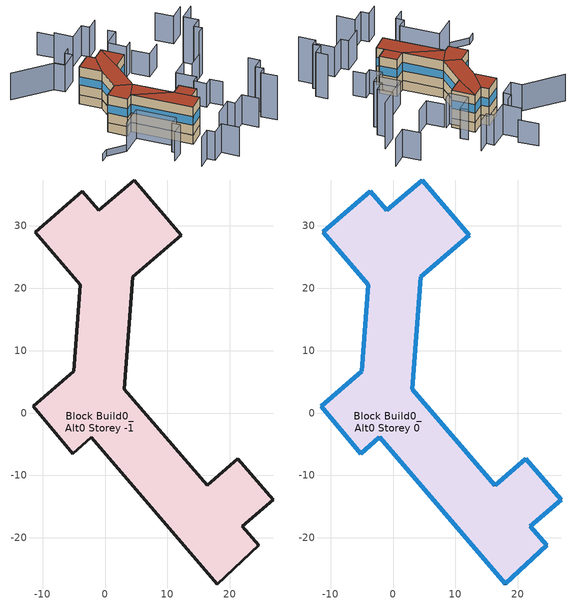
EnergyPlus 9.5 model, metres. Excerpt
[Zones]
Block Build0_Alt0 Storey -1
 floor ground (Project Basement Floor): 12.24,28.51 4.44,21.82 3.1,3.81 16.35,-11.59 21.28,-7.3 26.96,-13.94 22.01,-18.17 24.63,-21.21 17.98,-27.42 -2.18,-3.85 -5.18,-6.5 -11.51,1.11 -5.02,6.69 -3.98,20.54 -11.23,29.02 -3.63,35.52 -1.03,32.48 4.67,37.36 z-5
 wall ground (Project Basement Wall): 3.1,3.81 4.44,21.82 12.24,28.51 4.67,37.36 -1.03,32.48 -3.63,35.52 -11.23,29.02 -3.98,20.54 -5.02,6.69 -11.51,1.11 -5.18,-6.5 -2.18,-3.85 17.98,-27.42 24.63,-21.21 22.01,-18.17 26.96,-13.94 21.28,-7.3 16.35,-11.59 3.1,3.81 z-5:0
Block Build0_Alt0 Storey 0
 floor to Block Build0_Alt0 Storey -1 (Project Heated1rstFloor): 12.24,28.51 4.44,21.82 3.1,3.81 16.35,-11.59 21.28,-7.3 26.96,-13.94 22.01,-18.17 24.63,-21.21 17.98,-27.42 -2.18,-3.85 -5.18,-6.5 -11.51,1.11 -5.02,6.69 -3.98,20.54 -11.23,29.02 -3.63,35.52 -1.03,32.48 4.67,37.36 z0
 wall outside (Project Wall): 3.1,3.81 4.44,21.82 12.24,28.51 4.67,37.36 -1.03,32.48 -3.63,35.52 -11.23,29.02 -3.98,20.54 -5.02,6.69 -11.51,1.11 -5.18,-6.5 -2.18,-3.85 17.98,-27.42 24.63,-21.21 22.01,-18.17 26.96,-13.94 21.28,-7.3 16.35,-11.59 3.1,3.81 z0:15
 window (Project External Window): 3.1,3.82 4.44,21.81 / 4.45,21.82 12.24,28.5 / 12.24,28.51 4.67,37.35 / 4.66,37.36 -1.03,32.48 / -1.03,32.48 -3.63,35.52 / -3.64,35.52 -11.23,29.02 / -11.23,29.02 -3.98,20.55 / -3.98,20.54 -5.02,6.7 / -5.02,6.69 -11.51,1.11 / -11.51,1.11 -5.18,-6.5 / -5.18,-6.5 -2.18,-3.85 / -2.17,-3.86 17.97,-27.4 / 17.98,-27.41 24.62,-21.21 / 24.62,-21.2 22.01,-18.17 / 22.01,-18.17 26.96,-13.94 / 26.96,-13.93 21.28,-7.3 / 21.28,-7.3 16.35,-11.59 / 16.34,-11.58 3.11,3.8 z5.25:9.75
 roof outside (Project Flat Roof): 12.24,28.51 4.67,37.36 4.44,21.82 z15; 16.35,-11.59 3.1,3.81 -2.18,-3.85 z15; -3.98,20.54 -1.03,32.48 -3.63,35.52 -11.23,29.02 z15; 26.96,-13.94 21.28,-7.3 16.35,-11.59 22.01,-18.17 z15; 24.63,-21.21 22.01,-18.17 16.35,-11.59 -2.18,-3.85 17.98,-27.42 z15; -2.18,-3.85 3.1,3.81 -5.02,6.69 -11.51,1.11 -5.18,-6.5 z15; 3.1,3.81 4.44,21.82 4.67,37.36 -1.03,32.48 -3.98,20.54 -5.02,6.69 z15
shading: 54.14,-13.91 57.95,-18.35 / 57.95,-18.35 53.33,-22.33 / 53.33,-22.33 55.93,-25.36 / 55.93,-25.36 52.9,-27.97 / 52.9,-27.97 58.35,-34.3 z0:23.8; 19.17,34.01 24.98,27.3 / 24.98,27.3 31.56,32.93 z0:12.5; 52.08,37.41 44.45,30.86 / 44.45,30.86 49.42,25.08 / 49.42,25.08 44.73,21.06 / 44.73,21.06 47.34,18.02 / 47.34,18.02 44.52,15.6 z0:24.8; 34.84,13.02 27.2,6.46 / 27.2,6.46 33.94,-1.39 / 33.94,-1.39 30.91,-4 / 30.91,-4 35.06,-8.84 / 44.52,15.6 37.67,9.73 / 35.06,-8.84 38.1,-6.23 / 38.1,-6.23 42.27,-11.09 z0:12.8; 14.63,49.07 17.24,46.03 / 17.24,46.03 9.32,39.29 / 9.32,39.29 15.5,32.14 / 15.5,32.14 18.5,34.79 z0:16.4; 47.6,-35.99 42.07,-29.52 / 42.07,-29.52 36.12,-34.57 / 36.12,-34.57 33.54,-31.51 / 33.54,-31.51 25.82,-38.05 z0:15.8; -41.21,40.21 -19.36,38.52 / -19.36,38.52 -15.78,34.34 / -15.78,34.34 -8.18,40.84 / -8.18,40.84 -10.78,43.88 / -10.78,43.88 -7.74,46.48 z0:14.3; -7.78,59.17 -1.66,52.1 / -1.66,52.1 6.25,58.87 / 6.25,58.87 8.81,55.79 / 8.81,55.79 13.89,60.14 z0:16.1; -15.82,-25.22 -26.35,-24.58 / -26.35,-24.58 -29.47,-27.21 z0:3.6; 27.69,-53.85 21.81,-46.91 / 21.81,-46.91 16.08,-51.83 / 16.08,-51.83 13.39,-48.8 / 13.39,-48.8 8.24,-53.19 / -0.36,-43.11 4.71,-38.77 / 4.71,-38.77 2.11,-35.73 / 2.11,-35.73 6.26,-32.18 / 6.26,-32.18 -6.5,-17.26 / -6.5,-17.26 -15.82,-25.22 z0:15.5; 42.54,54.4 48.48,47.51 / 48.48,47.51 55.08,53.14 z0:14.9; -11.22,69.26 -4.75,61.78 z0:12
[Building]
None: North Axis=0; Terrain=Suburbs; Loads Convergence Tolerance Value=0.04; Temperature Convergence Tolerance Value=0.4; Solar Distribution=FullExterior; Maximum Number of Warmup Days=25; Minimum Number of Warmup Days=6
[Site:Location]
WeatherData/USA_CA_San.Francisco.Intl.AP.724940_TMY3.epw: Latitude=37.62; Longitude=-122.4; Time Zone=-8; Elevation=2
[SizingPeriod:DesignDay] Day of Month=21; Humidity Condition Type=Wetbulb; Barometric Pressure=100594; Rain Indicator=No; Snow Indicator=No; Daylight Saving Time Indicator=No; Solar Model Indicator=ASHRAEClearSky
Name | Month | Day Type | Maximum DryBulb Temperature | Daily DryBulb Temperature Range | Wetbulb or DewPoint at Maximum DryBulb | Wind Speed | Wind Direction | Sky Clearness
DENVER_STAPLETON Ann Htg 99.6% Condns DB | 12 | WinterDesignDay | -20 | 0 | -20 | 2.3 | 180 | 0
DENVER_STAPLETON Ann Clg .4% Condns DB=>MWB | 7 | SummerDesignDay | 34.1 | 15.2 | 15.8 | 4 | 120 | 1
[SITE:GROUNDTEMPERATURE:BUILDINGSURFACE]
15, 15, 15, 15, 15, 15, 15, 15, 15, 15, 15, 15
[MATERIAL] Roughness=Rough; Thermal Absorptance=0.9; Solar Absorptance=0.7; Visible Absorptance=0.7
Name | Thickness | Conductivity | Density | Specific Heat
Basement Floor; Heated1rstFloor Inertia | 0.1 | 0.9 | 2300 | 1000
Heated1rstFloor Insulation | 0.15 | 0.035 | 150 | 1000
Roof Insulation | 0.3 | 0.03 | 150 | 1000
Wall Inertia | 0.2 | 0.9 | 2300 | 1000
Wall Insulation | 0.2 | 0.03 | 150 | 1000
HeatedZoneIntMass; NonHeatedZoneIntMass | 0.1 | 0.3 | 600 | 1400
[WINDOWMATERIAL:SIMPLEGLAZINGSYSTEM]
Window: UFactor=1.9; Solar Heat Gain Coefficient=0.7; Visible Transmittance=0.8
[CONSTRUCTION]
Project Wall: Wall Inertia, Wall Insulation
Project Basement Wall: Wall Inertia
Project Basement Floor: Basement Floor
Project Flat Roof: Roof Insulation
Project External Window: Window
Project Heated1rstFloor: Heated1rstFloor Inertia, Heated1rstFloor Insulation
HeatedZoneIntMassObj: HeatedZoneIntMass
NonHeatedZoneIntMassObj: NonHeatedZoneIntMass
[ZONE] Type=1; Multiplier=1; Ceiling Height=autocalculate; Volume=autocalculate; Floor Area=autocalculate; Part of Total Floor Area=Yes
Block Build0_Alt0 Storey -1; Block Build0_Alt0 Storey 0
[INTERNALMASS]
Name | Construction | Zone or ZoneList | Surface Area
Block Build0_Alt0 Storey -1IntMass | NonHeatedZoneIntMassObj | Block Build0_Alt0 Storey -1 | 3229
Block Build0_Alt0 Storey 0IntMass | HeatedZoneIntMassObj | Block Build0_Alt0 Storey 0 | 8073
[ELECTRICEQUIPMENT]
Block Build0_Alt0 Storey 0Load: Zone or ZoneList=Block Build0_Alt0 Storey 0; Schedule=LoadSchedule; Design Level Calculation Method=Watts/Area; Watts per Zone Floor Area=0.05; Fraction Latent=0; Fraction Radiant=0; Fraction Lost=0; EndUse Subcategory=General
[ZONEINFILTRATION:DESIGNFLOWRATE]
Block Build0_Alt0 Storey -1Leak: Zone or ZoneList=Block Build0_Alt0 Storey -1; Schedule=AlwaysON; Design Flow Rate Calculation Method=AirChanges/Hour; Air Changes per Hour=1; Constant Term Coefficient=1; Temperature Term Coefficient=0; Velocity Term Coefficient=0; Velocity Squared Term Coefficient=0
[ZONEINFILTRATION:FLOWCOEFFICIENT]
Block Build0_Alt0 Storey 0Leak: Zone=Block Build0_Alt0 Storey 0; Schedule=AlwaysON; Flow Coefficient=0.274885; Stack Coefficient=0.107; Pressure Exponent=0.667; Wind Coefficient=0.167; Shelter Factor=0.61
[ZONEVENTILATION:DESIGNFLOWRATE]
Block Build0_Alt0 Storey 0FreeCool: Zone or ZoneList=Block Build0_Alt0 Storey 0; Schedule=AlwaysON; Design Flow Rate Calculation Method=AirChanges/Hour; Air Changes per Hour=4; Ventilation Type=Natural; Fan Pressure Rise=0; Fan Total Efficiency=1; Constant Term Coefficient=1; Temperature Term Coefficient=0; Velocity Term Coefficient=0; Velocity Squared Term Coefficient=0; Minimum Indoor Temperature=26; Maximum Indoor Temperature=100; Delta Temperature=1; Minimum Outdoor Temperature=-100; Maximum Outdoor Temperature=100; Maximum Wind Speed=40
[HVACTEMPLATE:THERMOSTAT]
ResidZone: Constant Heating Setpoint=21; Constant Cooling Setpoint=50
[HVACTEMPLATE:ZONE:IDEALLOADSAIRSYSTEM]
Block Build0_Alt0 Storey 0: Template Thermostat=ResidZone; Maximum Heating Supply Air Temperature=50; Minimum Cooling Supply Air Temperature=13; Maximum Heating Supply Air Humidity Ratio=0.0156; Minimum Cooling Supply Air Humidity Ratio=0.0077; Heating Limit=NoLimit; Maximum Sensible Heating Capacity=100917; Cooling Limit=NoLimit; Dehumidification Control Type=ConstantSensibleHeatRatio; Cooling Sensible Heat Ratio=0.7; Dehumidification Setpoint=60; Humidification Control Type=None; Humidification Setpoint=30; Outdoor Air Method=Flow/Area; Outdoor Air Flow Rate per Person=0.007; Outdoor Air Flow Rate per Zone Floor Area=0.00175; Outdoor Air Flow Rate per Zone=0; Demand Controlled Ventilation Type=None; Outdoor Air Economizer Type=NoEconomizer; Heat Recovery Type=Sensible; Sensible Heat Recovery Effectiveness=0.65; Latent Heat Recovery Effectiveness=0
[ENERGYMANAGEMENTSYSTEM:SENSOR]
Name | OutputVariable or OutputMeter Index Key | OutputVariable or OutputMeter
T0 | Block Build0_Alt0 Storey 0 | Zone Mean Air Temperature
Pow0 | Block Build0_Alt0 Storey 0 IDEAL LOADS AIR SYSTEM | Zone Ideal Loads Supply Air Total Heating Rate
DHWPow | DHW | Water Use Equipment Heating Rate
[ENERGYMANAGEMENTSYSTEM:PROGRAMCALLINGMANAGER]
Average Building Temperature: EndOfZoneTimestepBeforeZoneReporting; AverageZoneTemps
Compute Total Building Heat Pow: EndOfZoneTimestepBeforeZoneReporting; TotZonePow
Compute Total DHW Heat Pow: EndOfZoneTimestepBeforeZoneReporting; prgmDHWPow
[ENERGYMANAGEMENTSYSTEM:PROGRAM]
AverageZoneTemps: SET SumNumerator = T0*Vol0; SET SumDenominator  = Vol0; SET AverageBuildingTemp  = SumNumerator / SumDenominator
TotZonePow: SET TotBuildPow = Pow0
prgmDHWPow: SET TotDHWPow = DHWPow
[ENERGYMANAGEMENTSYSTEM:GLOBALVARIABLE]
AverageBuildingTemp
TotBuildPow
TotDHWPow
[ENERGYMANAGEMENTSYSTEM:OUTPUTVARIABLE] Type of Data in Variable=Averaged; Update Frequency=ZoneTimeStep
Name | EMS Variable
Mean Heated Zones Air Temperature | AverageBuildingTemp
Total Building Heating Power | TotBuildPow
Total DHW Heating Power | TotDHWPow
[ENERGYMANAGEMENTSYSTEM:INTERNALVARIABLE]
Vol0: Internal Data Index Key=Block Build0_Alt0 Storey 0; Internal Data Type=Zone Air Volume
[WATERUSE:EQUIPMENT]
DHW: EndUse Subcategory=General; Peak Flow Rate=1.15239e-08; Flow Rate Fraction Schedule=WaterTaps; Target Temperature Schedule=TargetWaterTemp; Hot Water Supply Temperature Schedule=HotWaterTemp; Cold Water Supply Temperature Schedule=ColdWaterTemp
[SCHEDULE:COMPACT]
AlwaysON: Through: 12/31, For: AllDays, Until: 24:00, 1
HotWaterTemp: Through: 12/31, For: AllDays, Until: 24:00, 55
TargetWaterTemp: Through: 12/31, For: AllDays, Until: 24:00, 37
[SCHEDULE:FILE] Column Number=1; Rows to Skip at Top=0; Number of Hours of Data=8760; Column Separator=Comma; Interpolate to Timestep=No
Name | File
LoadSchedule | /Users/alizad/PycharmProjects/mubes-ubem/examples/ForTest/InputFiles/Building33_winter.txt
Watertaps | /Users/alizad/PycharmProjects/mubes-ubem/examples/ForTest/InputFiles/domestic_hot_water_40_apartments.txt
ColdWaterTemp | /Users/alizad/PycharmProjects/mubes-ubem/examples/ForTest/InputFiles/cold_water_temperature_stockholm.txt
